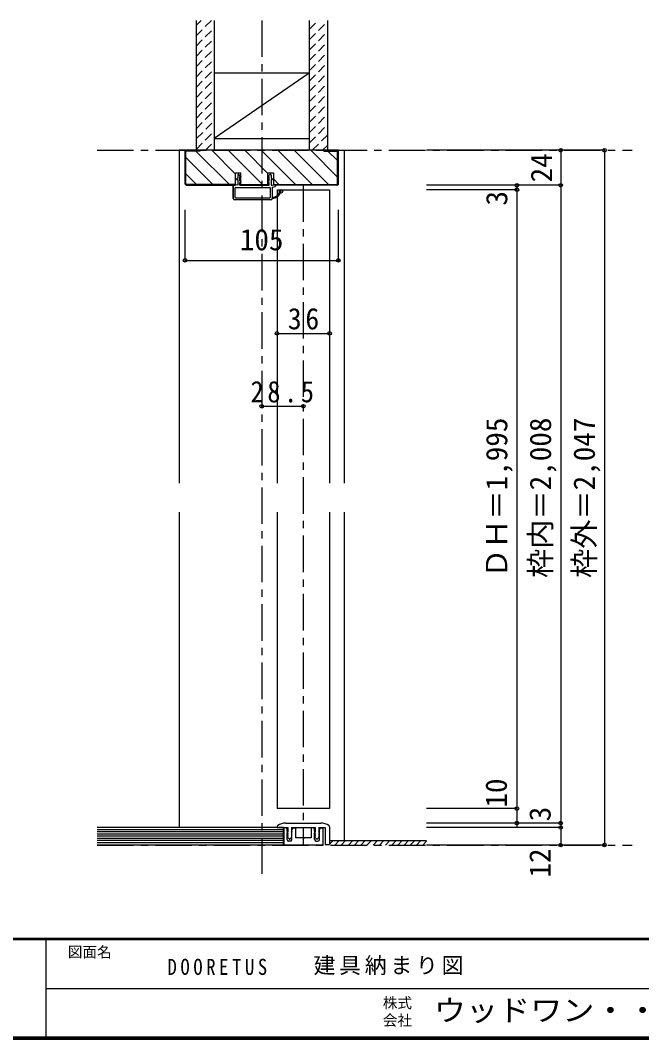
# Model space of a CAD drawing. Units: millimetres at full size, sheet at 1:5. Extents: x -973 to 977, y -718 to 696.
# Drawn here: x -16 to 410, y -701 to -2 of the extents above; entities that cross this region are included whole.
import ezdxf
from ezdxf.enums import TextEntityAlignment as Align

# ---------------------------------------------------------------- set-up
doc = ezdxf.new("R2010")
doc.units = ezdxf.units.MM
doc.header["$LTSCALE"] = 5
doc.header["$PDMODE"] = 32
doc.header["$PDSIZE"] = 2.5
doc.linetypes.add('CHAIN1', pattern=[8, 5, -1, 1, -1])
doc.linetypes.add('DASHED1', pattern=[1.8, 1.2, -0.6])
for name, color, linetype in [('0-0_補助線', 7, 'Continuous'), ('0-1_通り芯', 4, 'CHAIN1'), ('0-2_柱', 3, 'Continuous'), ('0-3_仕上げ', 7, 'Continuous'), ('0-4_枠', 3, 'Continuous'), ('0-6_扉', 6, 'Continuous'), ('0-7_金物', 7, 'Continuous'), ('0-B_寸法', 7, 'Continuous'), ('0-C_ハッチ', 4, 'DASHED1'), ('F-0_補助線', 7, 'Continuous'), ('F-1_枠', 6, 'Continuous'), ('F-A_文字', 7, 'Continuous')]:
    doc.layers.add(name, color=color, linetype=linetype)
doc.styles.add('ＭＳ ゴシック', font='')
doc.styles.get('ＭＳ ゴシック').set_extended_font_data('MS Gothic')

# ---------------------------------------------------------------- blocks, each defined once
blk = doc.blocks.new('2')
at = {"layer": '0-0_補助線'}
for p, q in [((-9.846, -9.622), (-9.846, 15.078)), ((-8.846, 16.078), (0.354, 16.078)), ((-8.846, 15.878), (0.637, 15.878)), ((-8.446, 14.378), (-8.446, -8.922)), ((-8.146, 14.678), (-1.546, 14.678)), ((-1.246, 14.378), (-1.246, -8.922)), ((0.154, 11.653), (2.154, 11.653)), ((0.154, 11.653), (0.154, -8.497)), ((2.154, 10.953), (2.154, 11.653)), ((3.154, 11.653), (2.512, 10.83)), ((3.154, 11.653), (6.154, 11.653)), ((4.154, 13.753), (4.154, 13.053)), ((5.154, 13.053), (4.512, 13.876)), ((7.154, 13.053), (5.154, 13.053)), ((6.154, 10.953), (6.154, 11.653)), ((7.558, 12.258), (6.516, 10.835)), ((-1.48, -10.622), (-8.846, -10.622)), ((-1.546, -9.222), (-8.146, -9.222)), ((-1.189, -10.85), (-0.732, -12.694)), ((0.354, -12.922), (-0.441, -12.922)), ((0.154, -8.497), (2.154, -8.497)), ((4.154, -9.897), (0.154, -9.897)), ((0.154, -9.897), (0.154, -10.622)), ((0.154, -10.622), (0.645, -12.548)), ((2.154, -7.797), (2.154, -8.497)), ((3.154, -8.497), (2.512, -7.674)), ((3.154, -8.497), (6.154, -8.497)), ((4.154, -10.597), (4.154, -9.897)), ((5.154, -9.897), (4.512, -10.72)), ((7.154, -9.897), (5.154, -9.897)), ((6.154, -7.797), (6.154, -8.497)), ((7.558, -9.101), (6.516, -7.679))]:
    blk.add_line(p, q, dxfattribs=at)
for points in [[(-9.646, 15.078), (-9.646, -9.622), (-9.846, -9.622)], [(4.154, 13.053), (0.154, 13.053), (0.649, 15.723)]]:
    blk.add_lwpolyline(points, dxfattribs=at)
for centre, radius, start, end in [((-8.846, 15.078), 1, 90, 180), ((-8.846, 15.078), 0.8, 90, 180), ((-8.146, 14.378), 0.3, 90, 180), ((-1.546, 14.378), 0.3, 0, 90), ((0.354, 15.778), 0.3, 349.49875, 90), ((2.354, 10.953), 0.2, 180, 322.03043), ((4.354, 13.753), 0.2, 37.96957, 180), ((6.354, 10.953), 0.2, 180, 323.78053), ((7.154, 12.553), 0.5, 323.78053, 90), ((-8.846, -9.622), 1, 180, 270), ((-2.846, -10.72), 6, 179.06153, 259.29815), ((-8.146, -8.922), 0.3, 180, 270), ((-2.846, -10.72), 5.3, 178.93757, 259.29815), ((-1.546, -8.922), 0.3, 270, 0), ((-1.48, -10.922), 0.3, 13.9282, 90), ((-0.441, -12.622), 0.3, 193.9282, 270), ((0.354, -12.622), 0.3, 270, 14.29438), ((2.354, -7.797), 0.2, 37.96957, 180), ((4.354, -10.597), 0.2, 180, 322.03043), ((6.354, -7.797), 0.2, 36.21947, 180), ((7.154, -9.397), 0.5, 270, 36.21947), ((-3.896, -16.272), 0.35, 259.29815, 79.29815)]:
    blk.add_arc(centre, radius, start, end, dxfattribs=at)
blk.add_point((-3.896, -16.622), dxfattribs=at)

msp = doc.modelspace()

# ---------------------------------------------------------------- linework, layer by layer
at = {"layer": '0-1_通り芯'}
for p, q in [((149.51, -2.5), (149.51, -587.352)), ((36.653, -91.5), (403.367, -91.5)), ((178.01, -115.5), (178.01, -567.5)), ((36.653, -567.5), (403.367, -567.5))]:
    msp.add_line(p, q, dxfattribs=at)
at = {"layer": '0-2_柱', "color": 7}
msp.add_line((117.01, -83.234), (182.01, -38.5), dxfattribs=at)
at = {"layer": '0-2_柱'}
for p, q in [((117.01, -38.5), (182.01, -38.5)), ((117.01, -83.5), (182.01, -83.5))]:
    msp.add_line(p, q, dxfattribs=at)
at = {"layer": '0-3_仕上げ', "color": 2}
for p, q in [((104.51, -2.5), (104.51, -91.5)), ((117.01, -2.5), (117.01, -91.5)), ((182.01, -2.5), (182.01, -91.5)), ((194.51, -2.5), (194.51, -91.5)), ((164.51, -567.5), (36.653, -567.5))]:
    msp.add_line(p, q, dxfattribs=at)
at = {"layer": '0-3_仕上げ'}
for p, q in [((164.51, -557), (36.653, -557)), ((164.51, -558.5), (36.653, -558.5)), ((164.51, -560), (36.653, -560)), ((164.51, -561.5), (36.653, -561.5)), ((164.51, -563), (36.653, -563)), ((164.51, -564.5), (36.653, -564.5)), ((196.01, -564.5), (262.367, -564.5)), ((164.51, -566), (36.653, -566))]:
    msp.add_line(p, q, dxfattribs=at)
at = {"layer": '0-3_仕上げ', "color": 2}
msp.add_lwpolyline([(164.51, -567.5), (164.51, -555.5), (36.653, -555.5)], dxfattribs=at)
at = {"layer": '0-4_枠', "color": 4}
for p, q in [((97.01, -91.5), (93.01, -91.5)), ((93.01, -91.5), (93.01, -319.5)), ((202.01, -91.5), (206.01, -91.5)), ((206.01, -91.5), (206.01, -319.5)), ((93.01, -339.5), (93.01, -555.5)), ((206.01, -339.5), (206.01, -564.5))]:
    msp.add_line(p, q, dxfattribs=at)
at = {"layer": '0-4_枠'}
for p, q in [((202.01, -91.5), (97.01, -91.5)), ((97.51, -114.586), (97.51, -92)), ((107.01, -92), (97.51, -92)), ((107.01, -91.5), (107.01, -92)), ((192.01, -92), (192.01, -91.5)), ((192.01, -92), (201.51, -92)), ((201.51, -114.586), (201.51, -92)), ((131.51, -107), (135.21, -107)), ((131.51, -115.5), (131.51, -107)), ((135.21, -115.5), (135.21, -107)), ((153.81, -115.5), (153.81, -107)), ((97.925, -115), (97.51, -114.586)), ((97.717, -115.5), (131.51, -115.5)), ((131.51, -115), (97.925, -115)), ((135.21, -115), (153.81, -115)), ((135.21, -115.5), (153.81, -115.5)), ((157.51, -115), (201.096, -115)), ((201.303, -115.5), (157.51, -115.5)), ((201.096, -115), (201.51, -114.586))]:
    msp.add_line(p, q, dxfattribs=at)
for points in [[(97.717, -115.5), (97.01, -114.793), (97.01, -91.5)], [(201.303, -115.5), (202.01, -114.793), (202.01, -91.5)], [(153.81, -107), (157.51, -107), (157.51, -115.5)]]:
    msp.add_lwpolyline(points, dxfattribs=at)
at = {"layer": '0-6_扉'}
for p, q in [((160.01, -118.5), (196.01, -118.5)), ((160.01, -118.5), (160.01, -319.5)), ((196.01, -118.5), (196.01, -319.5)), ((160.01, -339.5), (160.01, -542.5)), ((196.01, -339.5), (196.01, -542.5)), ((196.01, -542.5), (160.01, -542.5))]:
    msp.add_line(p, q, dxfattribs=at)
at = {"layer": '0-7_金物'}
for p, q in [((160.01, -555.017), (160.01, -555.5)), ((160.01, -555.5), (167.36, -555.5)), ((164.51, -567.5), (164.51, -555.8)), ((165.96, -555.8), (164.51, -555.8)), ((164.61, -555.8), (164.61, -567.5)), ((166.01, -552.5), (190.01, -552.5)), ((166.96, -558.05), (166.96, -556.8)), ((166.96, -558.05), (167.167, -558.396)), ((167.153, -558.846), (167.36, -558.5)), ((167.36, -555.5), (167.36, -558.5)), ((169.86, -555.5), (169.86, -558.5)), ((169.86, -555.5), (186.16, -555.5)), ((170.067, -558.846), (169.86, -558.5)), ((170.26, -558.05), (170.053, -558.396)), ((170.26, -558.05), (170.26, -556.8)), ((171.26, -555.8), (172.61, -555.8)), ((172.61, -555.8), (172.61, -562.5)), ((184.76, -555.8), (183.41, -555.8)), ((183.41, -555.8), (183.41, -562.5)), ((185.76, -558.05), (185.76, -556.8)), ((185.76, -558.05), (185.968, -558.396)), ((185.953, -558.846), (186.16, -558.5)), ((186.16, -555.5), (186.16, -558.5)), ((188.66, -555.5), (188.66, -558.5)), ((188.66, -555.5), (193.01, -555.5)), ((188.867, -558.846), (188.66, -558.5)), ((189.06, -558.05), (188.853, -558.396)), ((189.06, -558.05), (189.06, -556.8)), ((190.06, -555.8), (191.51, -555.8)), ((191.41, -555.8), (191.41, -567.5)), ((191.51, -567.5), (191.51, -555.8)), ((193.01, -555.5), (193.01, -567.2)), ((196.01, -555.017), (196.01, -567.2)), ((166.96, -559.05), (167.167, -558.704)), ((166.96, -563.8), (166.96, -559.05)), ((167.153, -559.154), (167.36, -559.5)), ((167.153, -560.346), (167.36, -560)), ((167.153, -560.654), (167.36, -561)), ((167.153, -561.846), (167.36, -561.5)), ((168.244, -563.34), (167.19, -562.204)), ((167.36, -559.5), (167.36, -560)), ((167.36, -561), (167.36, -561.5)), ((169.26, -564.8), (167.96, -564.8)), ((170.03, -562.204), (168.977, -563.34)), ((170.067, -559.154), (169.86, -559.5)), ((169.86, -559.5), (169.86, -560)), ((170.067, -560.346), (169.86, -560)), ((170.067, -560.654), (169.86, -561)), ((169.86, -561), (169.86, -561.5)), ((170.067, -561.846), (169.86, -561.5)), ((170.26, -559.05), (170.053, -558.704)), ((170.26, -563.8), (170.26, -559.05)), ((177.51, -562.5), (172.61, -562.5)), ((178.01, -563), (177.51, -562.5)), ((178.01, -563), (178.51, -562.5)), ((183.41, -562.5), (178.51, -562.5)), ((185.76, -559.05), (185.968, -558.704)), ((185.76, -563.8), (185.76, -559.05)), ((185.953, -559.154), (186.16, -559.5)), ((185.953, -560.346), (186.16, -560)), ((185.953, -560.654), (186.16, -561)), ((185.953, -561.846), (186.16, -561.5)), ((187.044, -563.34), (185.99, -562.204)), ((186.16, -559.5), (186.16, -560)), ((186.16, -561), (186.16, -561.5)), ((186.76, -564.8), (188.06, -564.8)), ((188.83, -562.204), (187.777, -563.34)), ((188.867, -559.154), (188.66, -559.5)), ((188.66, -559.5), (188.66, -560)), ((188.867, -560.346), (188.66, -560)), ((188.867, -560.654), (188.66, -561)), ((188.66, -561), (188.66, -561.5)), ((188.867, -561.846), (188.66, -561.5)), ((189.06, -559.05), (188.853, -558.704)), ((189.06, -563.8), (189.06, -559.05)), ((191.51, -567.5), (164.51, -567.5)), ((193.01, -567.2), (196.01, -567.2))]:
    msp.add_line(p, q, dxfattribs=at)
for centre, radius, start, end in [((161.01, -555.017), 1, 123.74899, 180), ((166.01, -562.5), 10, 90, 123.74899), ((165.96, -556.8), 1, 0, 90), ((166.91, -558.55), 0.3, 329.05368, 30.94635), ((170.31, -558.55), 0.3, 149.05365, 210.94632), ((171.26, -556.8), 1, 90, 180), ((184.76, -556.8), 1, 0, 90), ((185.71, -558.55), 0.3, 329.05368, 30.94635), ((189.11, -558.55), 0.3, 149.05365, 210.94632), ((190.06, -556.8), 1, 90, 180), ((190.01, -562.5), 10, 56.25101, 90), ((195.01, -555.017), 1, 0, 56.25101), ((167.96, -563.8), 1, 180, 270), ((167.41, -559), 0.3, 149.05366, 210.94634), ((167.41, -560.5), 0.3, 149.05366, 210.94634), ((167.41, -562), 0.3, 149.05366, 222.83826), ((168.61, -563), 0.5, 222.83826, 317.16174), ((169.26, -563.8), 1, 270, 0), ((169.81, -562), 0.3, 317.16174, 30.94634), ((169.81, -559), 0.3, 329.05366, 30.94634), ((169.81, -560.5), 0.3, 329.05366, 30.94634), ((186.76, -563.8), 1, 180, 270), ((186.21, -559), 0.3, 149.05366, 210.94634), ((186.21, -560.5), 0.3, 149.05366, 210.94634), ((186.21, -562), 0.3, 149.05366, 222.83826), ((187.41, -563), 0.5, 222.83826, 317.16174), ((188.06, -563.8), 1, 270, 0), ((188.61, -562), 0.3, 317.16174, 30.94634), ((188.61, -559), 0.3, 329.05366, 30.94634), ((188.61, -560.5), 0.3, 329.05366, 30.94634)]:
    msp.add_arc(centre, radius, start, end, dxfattribs=at)
at = {"layer": '0-B_寸法', "color": 4}
for p, q in [((384.367, -91.5), (262.367, -91.5)), ((354.367, -91.5), (354.367, -567.5)), ((384.367, -91.5), (384.367, -567.5)), ((354.367, -115.5), (262.367, -115.5)), ((324.367, -118.5), (262.367, -118.5)), ((324.367, -115.5), (324.367, -555.5)), ((97.01, -166.922), (97.01, -132.4)), ((160.01, -216.922), (196.01, -216.922)), ((149.51, -266.922), (178.01, -266.922)), ((324.367, -542.5), (262.367, -542.5)), ((354.367, -552.5), (262.367, -552.5)), ((354.367, -555.5), (262.367, -555.5)), ((384.367, -567.5), (262.367, -567.5))]:
    msp.add_line(p, q, dxfattribs=at)
msp.add_lwpolyline([(97.01, -166.922), (202.01, -166.922), (202.01, -132.4)], dxfattribs=at)
at = {"layer": '0-B_寸法'}
for p in [(354.367, -91.5), (384.367, -91.5), (324.367, -115.5), (324.367, -118.5), (354.367, -115.5), (97.01, -166.922), (202.01, -166.922), (160.01, -216.922), (196.01, -216.922), (149.51, -266.922), (178.01, -266.922), (324.367, -542.5), (324.367, -552.5), (354.367, -552.5), (354.367, -555.5), (354.367, -567.5), (384.367, -567.5)]:
    msp.add_point(p, dxfattribs=at)
at = {"layer": '0-C_ハッチ'}
for p, q in [((104.51, -6.04), (108.05, -2.5)), ((104.51, -13.111), (115.121, -2.5)), ((182.01, -8.748), (188.258, -2.5)), ((182.01, -15.819), (194.51, -3.319)), ((104.51, -20.182), (117.01, -7.682)), ((182.01, -22.89), (194.51, -10.39)), ((104.51, -27.253), (117.01, -14.753)), ((182.01, -29.961), (194.51, -17.461)), ((104.51, -34.324), (117.01, -21.824)), ((182.01, -37.032), (194.51, -24.532)), ((104.51, -41.395), (117.01, -28.895)), ((182.01, -44.103), (194.51, -31.603)), ((104.51, -48.466), (117.01, -35.966)), ((182.01, -51.174), (194.51, -38.674)), ((104.51, -55.537), (117.01, -43.037)), ((182.01, -58.246), (194.51, -45.746)), ((104.51, -62.608), (117.01, -50.108)), ((182.01, -65.317), (194.51, -52.817)), ((104.51, -69.68), (117.01, -57.18)), ((182.01, -72.388), (194.51, -59.888)), ((104.51, -76.751), (117.01, -64.251)), ((182.01, -79.459), (194.51, -66.959)), ((104.832, -83.5), (117.01, -71.322)), ((182.01, -86.53), (194.51, -74.03)), ((104.51, -90.893), (117.01, -78.393)), ((184.111, -91.5), (194.51, -81.101)), ((110.974, -91.5), (117.01, -85.464)), ((191.182, -91.5), (194.51, -88.172))]:
    msp.add_line(p, q, dxfattribs=at)
at = {"layer": '0-C_ハッチ', "linetype": 'Continuous'}
for p, q in [((97.51, -96.412), (116.099, -115)), ((104.412, -92), (127.412, -115)), ((115.226, -91.5), (131.51, -107.784)), ((126.54, -91.5), (150.04, -115)), ((137.853, -91.5), (153.81, -107.457)), ((149.168, -91.5), (172.667, -115)), ((160.481, -91.5), (183.981, -115)), ((171.795, -91.5), (195.295, -115)), ((183.108, -91.5), (201.51, -109.902)), ((194.922, -92), (201.51, -98.588)), ((97.51, -107.725), (104.785, -115)), ((157.51, -111.157), (161.353, -115)), ((196.01, -566.911), (198.421, -564.5)), ((199.664, -567.5), (202.664, -564.5)), ((203.906, -567.5), (206.906, -564.5)), ((208.906, -567.5), (211.906, -564.5)), ((213.149, -567.5), (216.149, -564.5)), ((217.392, -567.5), (220.392, -564.5)), ((221.634, -567.5), (224.634, -564.5)), ((225.877, -567.5), (228.877, -564.5)), ((230.12, -567.5), (233.12, -564.5)), ((234.362, -567.5), (237.362, -564.5)), ((238.605, -567.5), (241.605, -564.5)), ((242.848, -567.5), (245.848, -564.5)), ((247.09, -567.5), (250.09, -564.5)), ((251.333, -567.5), (254.333, -564.5)), ((255.575, -567.5), (258.575, -564.5)), ((259.818, -567.5), (262.367, -564.951))]:
    msp.add_line(p, q, dxfattribs=at)
at = {"layer": 'F-1_枠'}
for p, q in [((976.653, -631.667), (-973.347, -631.667)), ((976.653, -632.5), (-973.347, -632.5)), ((1.653, -632.5), (1.653, -699.167)), ((1.653, -665.833), (974.986, -665.834)), ((976.653, -699.167), (-973.347, -699.167)), ((976.653, -700), (-973.347, -700)), ((976.653, -700.833), (-973.347, -700.833))]:
    msp.add_line(p, q, dxfattribs=at)

# ---------------------------------------------------------------- block references
at = {"layer": '0-7_金物', "rotation": 90}
msp.add_blockref('2', (146.088, -115.654), dxfattribs=at)

# ---------------------------------------------------------------- texts
at = {"layer": '0-B_寸法', "style": 'ＭＳ ゴシック'}
for s, p in [('24', (352.877, -113.5)), ('3', (322.204, -129.385)), ('ＤＨ＝1,995', (322.171, -384.5)), ('枠内＝2,008', (352.171, -384.5)), ('枠外＝2,047', (382.171, -384.5)), ('10', (321.867, -541.875)), ('3', (351.867, -551.25)), ('12', (351.867, -589.826))]:
    msp.add_text(s, height=14.66, rotation=90, dxfattribs=at).set_placement(p, align=Align.BOTTOM_LEFT)
msp.add_text('105', height=14.66, dxfattribs=at).set_placement((134.51, -164.422), align=Align.BOTTOM_LEFT)
at = {"layer": '0-B_寸法', "char_height": 14.66, "attachment_point": 7, "style": 'ＭＳ ゴシック'}
for s, insert in [('\\T1.27;\\W0.95;36', (167.385, -214.422)), ('\\T1.28;\\W0.9;28.5', (141.885, -264.422))]:
    msp.add_mtext(s, dxfattribs=dict(at, insert=insert))
at = {"layer": 'F-0_補助線', "char_height": 11, "attachment_point": 7, "style": 'ＭＳ ゴシック'}
for s, insert in [('\\T1.39;\\W0.85;DOORETUS', (84.986, -656.667)), ('\\T1.17;建具納まり図', (184.986, -656.667))]:
    msp.add_mtext(s, dxfattribs=dict(at, insert=insert))
at = {"layer": 'F-A_文字', "style": 'ＭＳ ゴシック'}
for s, p in [('図面名', (16.653, -646.667)), ('株式', (232.486, -681.5)), ('会社', (232.486, -693.5))]:
    msp.add_text(s, height=7.331, dxfattribs=at).set_placement(p, align=Align.BOTTOM_LEFT)
at = {"layer": 'F-A_文字', "style": 'ＭＳ ゴシック', "width": 1.1}
msp.add_text('ウッドワン・・・', height=14.66, dxfattribs=at).set_placement((267.486, -692.5), align=Align.BOTTOM_LEFT)

doc.saveas('drawing.dxf')
